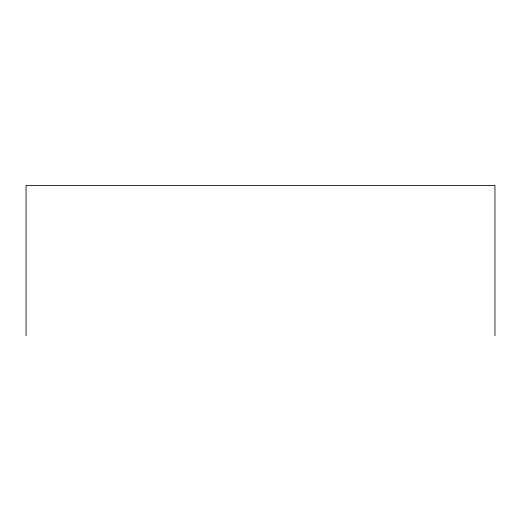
<?xml version="1.0" encoding="UTF-8"?>
<svg xmlns="http://www.w3.org/2000/svg" width="521" height="521" viewBox="0 0 521 521"><rect width="100%" height="100%" fill="white"/><g stroke="black" fill="none" stroke-linecap="round" stroke-linejoin="round"><path stroke-width="0.78" d="M494.95 335.563L494.95 185.437L26.05 185.437L26.05 335.563"/></g></svg>
